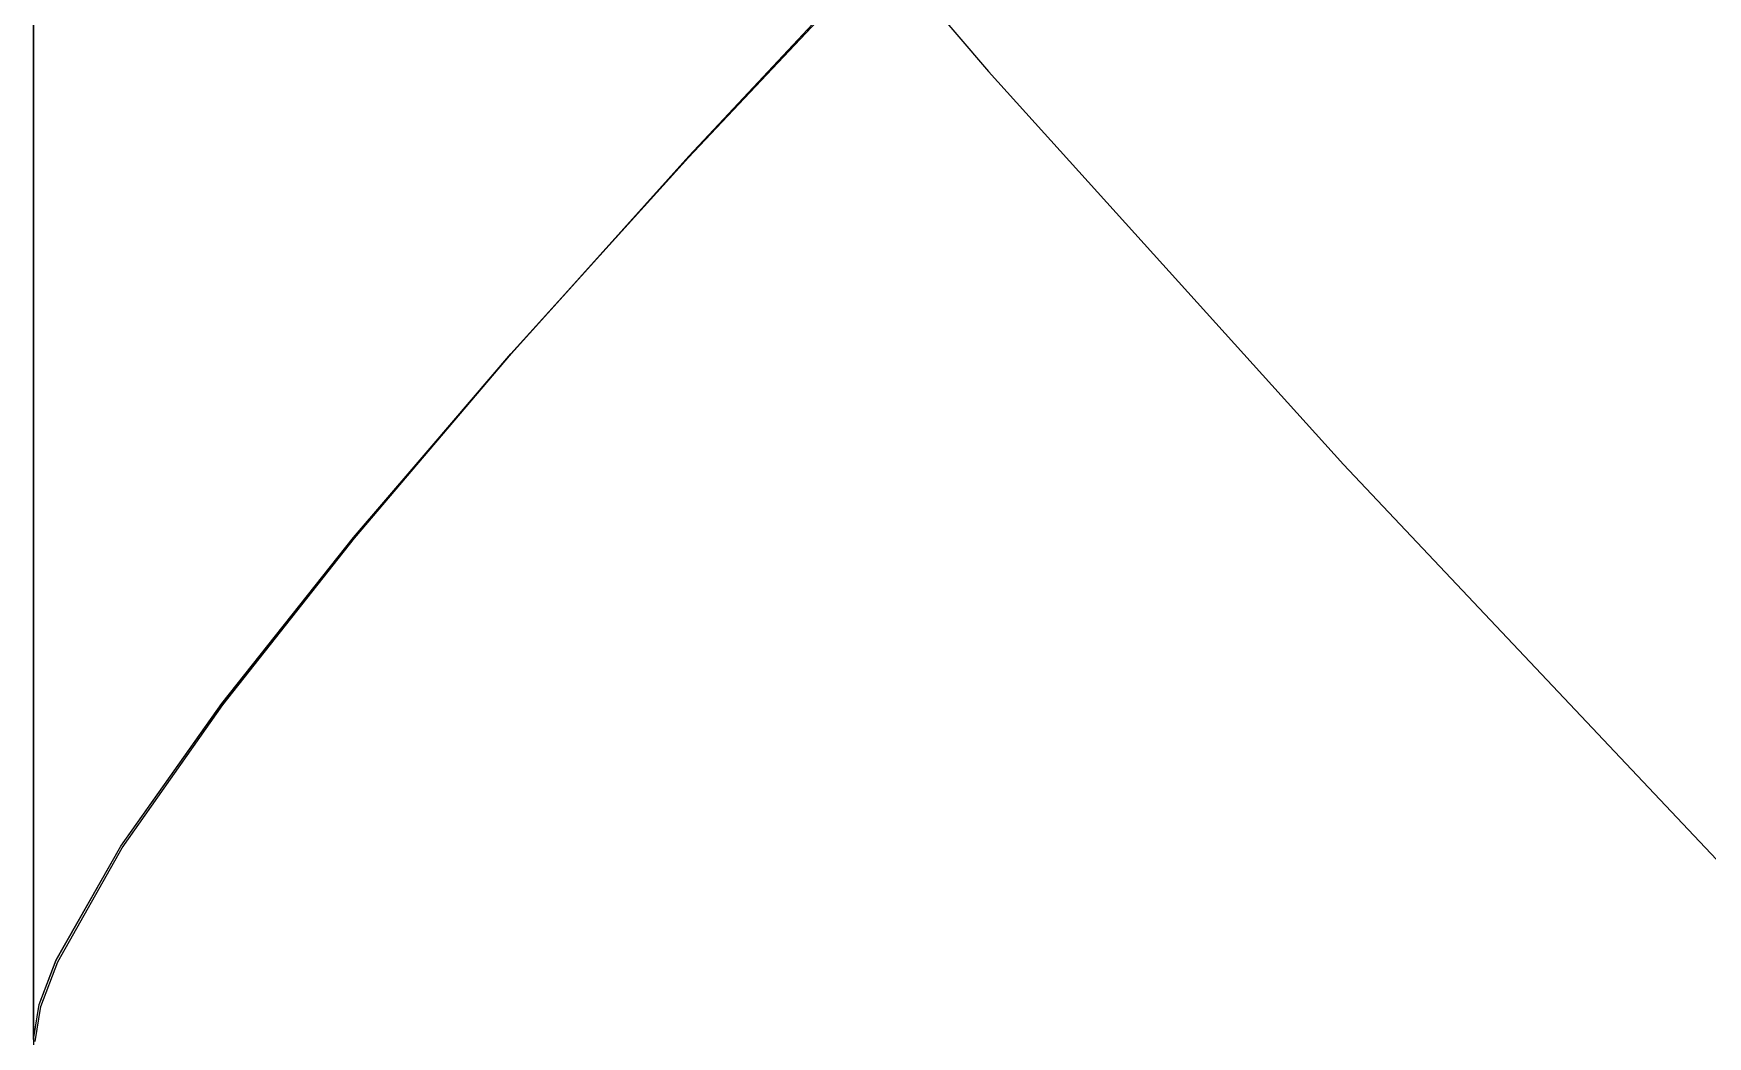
# Model space of a CAD drawing. Extents: x 0 to 141, y -114 to 28.
# Drawn here: x 0 to 50.5, y -43.2 to -12.9 of the extents above; entities that cross this region are included whole.
import ezdxf

# ---------------------------------------------------------------- set-up
doc = ezdxf.new("R2010")
doc.units = 0

msp = doc.modelspace()

# ---------------------------------------------------------------- linework, layer by layer
at = {"layer": 'Layer 1'}
for p, q in [((0, 27.2993), (0, -113.812)), ((0, 27.2993), (0, -113.812)), ((0, 27.2993), (0, -113.812)), ((0, 27.2993), (0, -113.812)), ((0, -43.2562), (0, 27.2993)), ((0, 27.2993), (0, -113.812)), ((0, 27.2993), (0, -113.812)), ((0, 27.2993), (0, -113.812)), ((0, -43.2562), (0, 27.2993)), ((0, 27.2993), (0, -113.812)), ((0, -43.2562), (0, 27.2993)), ((0, 27.2993), (0, -113.812)), ((0, -43.2562), (0, 27.2993)), ((0, -43.2562), (0, 27.2993)), ((0, -43.2562), (0, 27.2993)), ((0, -43.2562), (0, 27.2993)), ((0, -43.2562), (0, 27.2993)), ((0, -43.2562), (0, 27.2993)), ((0, -43.2562), (0, 27.2993)), ((0, -43.2562), (0, 27.2993)), ((0, -43.2562), (0, 27.2993)), ((0, -43.2562), (0, 27.2993)), ((0, 27.2993), (0, -113.812)), ((0, 27.2993), (0, -113.812)), ((0, -43.2562), (0, 27.2993)), ((0, -43.2562), (0, 27.2993)), ((0, -43.2562), (0, 27.2993)), ((0, 27.2993), (0, -113.812)), ((0, 27.2993), (0, -113.812)), ((0, 27.2993), (0, -113.812)), ((0, -43.2562), (0, 27.2993)), ((0, -43.2562), (0, 27.2993)), ((0, -43.2562), (0, 27.2993)), ((0, 27.2993), (0, -113.812)), ((0, -43.2562), (0, 27.2993)), ((0, -43.2562), (0, 27.2993)), ((0, 27.2993), (0, -113.812)), ((0, -43.2562), (0, 27.2993)), ((0, 27.2993), (0, -113.812)), ((0, -43.2562), (0, 27.2993)), ((0, -43.2562), (0, 27.2993)), ((0, 27.2993), (0, -113.812)), ((0, -43.2562), (0, 27.2993)), ((0, 27.2993), (0, -113.812)), ((0, -43.2562), (0, 27.2993)), ((0, 27.2993), (0, -113.812)), ((0, -43.2562), (0, 27.2993)), ((0, -43.2562), (0, 27.2993)), ((0, 27.2993), (0, -113.812)), ((0, 27.2993), (0, -113.812)), ((0, 27.2993), (0, -113.812)), ((0, 27.2993), (0, -113.812)), ((0, -43.2562), (0, 27.2993)), ((0, -43.2562), (0, 27.2993)), ((0, 27.2993), (0, -113.812)), ((0, -43.2562), (0, 27.2993)), ((0, -43.2562), (0, 27.2993)), ((0, -43.2562), (0, 27.2993)), ((0, 27.2993), (0, -113.812)), ((0, 27.2993), (0, -113.812)), ((0, 27.2993), (0, -113.812)), ((0, -43.2562), (0, 27.2993)), ((0, -43.2562), (0, 27.2993)), ((0, -43.2562), (0, 27.2993)), ((0, -43.2562), (0, 27.2993)), ((0, 27.2993), (0, -113.812)), ((0, -43.2562), (0, 27.2993)), ((0, 27.2993), (0, -113.812)), ((0, -43.2562), (0, 27.2993)), ((0, -43.2562), (0, 27.2993)), ((0, -43.2562), (0, 27.2993)), ((0, -43.2562), (0, 27.2993)), ((0, -43.2562), (0, 27.2993)), ((0, -43.2562), (0, 27.2993)), ((0, 27.2993), (0, -113.812)), ((0, 27.2993), (0, -113.812)), ((0, -43.2562), (0, 27.2993)), ((0, 27.2993), (0, -113.812)), ((0, -43.2562), (0, 27.2993)), ((0, -43.2562), (0, 27.2993)), ((0, -43.2562), (0, 27.2993)), ((0, -43.2562), (0, 27.2993)), ((0, 27.2993), (0, -113.812)), ((0, -43.2562), (0, 27.2993)), ((0, 27.2993), (0, -113.812)), ((0, -43.2562), (0, 27.2993)), ((0, -43.2562), (0, 27.2993)), ((0, 27.2993), (0, -113.812)), ((0, 27.2993), (0, -113.812)), ((0, 27.2993), (0, -113.812)), ((0, -43.2562), (0, 27.2993)), ((0, 27.2993), (0, -113.812)), ((0, -43.2562), (0, 27.2993)), ((0, -43.2562), (0, 27.2993)), ((0, 27.2993), (0, -113.812)), ((0, 27.2993), (0, -113.812)), ((0, 27.2993), (0, -113.812)), ((0, 27.2993), (0, -113.812)), ((0, -43.2562), (0, 27.2993)), ((0, -43.2562), (0, 27.2993)), ((0, 27.2993), (0, -113.812)), ((0, -43.2562), (0, 27.2993)), ((0, -43.2562), (0, 27.2993)), ((0, -43.2562), (0, 27.2993)), ((0, -43.2562), (0, 27.2993)), ((0, 27.2993), (0, -113.812)), ((0, -43.2562), (0, 27.2993)), ((0, 27.2993), (0, -113.812)), ((0, 27.2993), (0, -113.812)), ((0, 27.2993), (0, -113.812)), ((0, -43.2562), (0, 27.2993)), ((0, -43.2562), (0, 27.2993)), ((0, -43.2562), (0, 27.2993)), ((0, 27.2993), (0, -113.812)), ((0, -43.2562), (0, 27.2993)), ((0, -43.2562), (0, 27.2993)), ((0, -43.2562), (0, 27.2993)), ((0, -43.2562), (0, 27.2993)), ((0, -43.2562), (0, 27.2993)), ((19.308827, -2.968875), (28.804224, -14.062516)), ((19.308827, -2.968875), (28.804224, -14.062516)), ((19.308827, -2.968875), (28.804224, -14.062516)), ((19.308827, -2.968875), (28.804224, -14.062516)), ((19.308827, -2.968875), (28.804224, -14.062516)), ((19.308827, -2.968875), (28.804224, -14.062516)), ((19.308827, -2.968875), (28.804224, -14.062516)), ((19.308827, -2.968875), (28.804224, -14.062516)), ((19.308827, -2.968875), (28.804224, -14.062516)), ((19.308827, -2.968875), (28.804224, -14.062516)), ((19.308827, -2.968875), (28.804224, -14.062516)), ((19.308827, -2.968875), (28.804224, -14.062516)), ((19.308827, -2.968875), (28.804224, -14.062516)), ((19.308827, -2.968875), (28.804224, -14.062516)), ((19.308827, -2.968875), (28.804224, -14.062516)), ((19.308827, -2.968875), (28.804224, -14.062516)), ((19.308827, -2.968875), (28.804224, -14.062516)), ((19.308827, -2.968875), (28.804224, -14.062516)), ((19.754692, -16.651945), (25.549975, -10.513926)), ((19.754692, -16.651945), (25.549975, -10.513926)), ((19.754692, -16.651945), (25.549975, -10.513926)), ((19.754692, -16.651945), (25.549975, -10.513926)), ((19.754692, -16.651945), (25.549975, -10.513926)), ((19.754692, -16.651945), (25.549975, -10.513926)), ((19.754692, -16.651945), (25.549975, -10.513926)), ((19.754692, -16.651945), (25.549975, -10.513926)), ((19.754692, -16.651945), (25.549975, -10.513926)), ((19.754692, -16.651945), (25.549975, -10.513926)), ((19.754692, -16.651945), (25.549975, -10.513926)), ((19.754692, -16.651945), (25.549975, -10.513926)), ((19.754692, -16.651945), (25.549975, -10.513926)), ((19.754692, -16.651945), (25.549975, -10.513926)), ((19.754692, -16.651945), (25.549975, -10.513926)), ((19.754692, -16.651945), (25.549975, -10.513926)), ((19.754692, -16.651945), (25.549975, -10.513926)), ((19.754692, -16.651945), (25.549975, -10.513926)), ((19.754692, -16.651945), (25.549975, -10.513926)), ((19.754692, -16.651945), (25.549975, -10.513926)), ((19.754692, -16.651945), (25.549975, -10.513926)), ((19.754692, -16.651945), (25.549975, -10.513926)), ((19.754692, -16.651945), (25.549975, -10.513926)), ((19.754692, -16.651945), (25.549975, -10.513926)), ((19.754692, -16.651945), (25.549975, -10.513926)), ((19.754692, -16.651945), (25.549975, -10.513926)), ((19.754692, -16.651945), (25.549975, -10.513926)), ((19.754692, -16.651945), (25.549975, -10.513926)), ((19.754692, -16.651945), (25.549975, -10.513926)), ((19.754692, -16.651945), (25.549975, -10.513926)), ((19.754692, -16.651945), (25.549975, -10.513926)), ((19.754692, -16.651945), (25.549975, -10.513926)), ((19.754692, -16.651945), (25.549975, -10.513926)), ((19.754692, -16.651945), (25.549975, -10.513926)), ((19.755369, -16.650036), (25.550719, -10.512212)), ((19.755369, -16.650036), (25.550719, -10.512212)), ((19.755369, -16.650036), (25.550719, -10.512212)), ((19.755369, -16.650036), (25.550719, -10.512212)), ((19.755369, -16.650036), (25.550719, -10.512212)), ((19.755369, -16.650036), (25.550719, -10.512212)), ((19.755369, -16.650036), (25.550719, -10.512212)), ((19.755369, -16.650036), (25.550719, -10.512212)), ((19.755369, -16.650036), (25.550719, -10.512212)), ((19.755369, -16.650036), (25.550719, -10.512212)), ((19.755369, -16.650036), (25.550719, -10.512212)), ((19.755369, -16.650036), (25.550719, -10.512212)), ((19.755369, -16.650036), (25.550719, -10.512212)), ((19.755369, -16.650036), (25.550719, -10.512212)), ((19.755369, -16.650036), (25.550719, -10.512212)), ((19.755369, -16.650036), (25.550719, -10.512212)), ((19.755369, -16.650036), (25.550719, -10.512212)), ((19.755369, -16.650036), (25.550719, -10.512212)), ((19.755369, -16.650036), (25.550719, -10.512212)), ((19.755369, -16.650036), (25.550719, -10.512212)), ((19.755369, -16.650036), (25.550719, -10.512212)), ((19.755369, -16.650036), (25.550719, -10.512212)), ((19.755369, -16.650036), (25.550719, -10.512212)), ((19.755369, -16.650036), (25.550719, -10.512212)), ((19.755369, -16.650036), (25.550719, -10.512212)), ((19.755369, -16.650036), (25.550719, -10.512212)), ((19.755642, -16.651066), (25.551137, -10.513096)), ((19.755642, -16.651066), (25.551137, -10.513096)), ((19.755642, -16.651066), (25.551137, -10.513096)), ((19.755642, -16.651066), (25.551137, -10.513096)), ((19.755642, -16.651066), (25.551137, -10.513096)), ((19.755642, -16.651066), (25.551137, -10.513096)), ((19.755642, -16.651066), (25.551137, -10.513096)), ((19.755642, -16.651066), (25.551137, -10.513096)), ((19.755642, -16.651066), (25.551137, -10.513096)), ((19.755642, -16.651066), (25.551137, -10.513096)), ((19.755642, -16.651066), (25.551137, -10.513096)), ((19.755642, -16.651066), (25.551137, -10.513096)), ((19.755642, -16.651066), (25.551137, -10.513096)), ((19.755642, -16.651066), (25.551137, -10.513096)), ((19.755642, -16.651066), (25.551137, -10.513096)), ((19.755642, -16.651066), (25.551137, -10.513096)), ((19.755642, -16.651066), (25.551137, -10.513096)), ((19.755642, -16.651066), (25.551137, -10.513096)), ((19.755642, -16.651066), (25.551137, -10.513096)), ((19.755642, -16.651066), (25.551137, -10.513096)), ((19.755642, -16.651066), (25.551137, -10.513096)), ((19.755642, -16.651066), (25.551137, -10.513096)), ((19.755642, -16.651066), (25.551137, -10.513096)), ((19.755642, -16.651066), (25.551137, -10.513096)), ((19.755642, -16.651066), (25.551137, -10.513096)), ((19.755642, -16.651066), (25.551137, -10.513096)), ((19.755642, -16.651066), (25.551137, -10.513096)), ((19.755642, -16.651066), (25.551137, -10.513096)), ((19.755642, -16.651066), (25.551137, -10.513096)), ((19.755642, -16.651066), (25.551137, -10.513096)), ((19.755642, -16.651066), (25.551137, -10.513096)), ((19.755642, -16.651066), (25.551137, -10.513096)), ((19.755642, -16.651066), (25.551137, -10.513096)), ((19.755642, -16.651066), (25.551137, -10.513096)), ((19.755642, -16.651066), (25.551137, -10.513096)), ((19.755642, -16.651066), (25.551137, -10.513096)), ((19.755642, -16.651066), (25.551137, -10.513096)), ((19.755642, -16.651066), (25.551137, -10.513096)), ((19.755642, -16.651066), (25.551137, -10.513096)), ((19.755642, -16.651066), (25.551137, -10.513096)), ((19.761275, -16.612589), (25.544279, -10.446106)), ((28.804224, -14.062516), (39.511314, -25.911212)), ((28.804224, -14.062516), (39.511314, -25.911212)), ((28.804224, -14.062516), (39.511314, -25.911212)), ((28.804224, -14.062516), (39.511314, -25.911212)), ((28.804224, -14.062516), (39.511314, -25.911212)), ((28.804224, -14.062516), (39.511314, -25.911212)), ((28.804224, -14.062516), (39.511314, -25.911212)), ((28.804224, -14.062516), (39.511314, -25.911212)), ((28.804224, -14.062516), (39.511314, -25.911212)), ((28.804224, -14.062516), (39.511314, -25.911212)), ((28.804224, -14.062516), (39.511314, -25.911212)), ((28.804224, -14.062516), (39.511314, -25.911212)), ((28.804224, -14.062516), (39.511314, -25.911212)), ((28.804224, -14.062516), (39.511314, -25.911212)), ((28.804224, -14.062516), (39.511314, -25.911212)), ((28.804224, -14.062516), (39.511314, -25.911212)), ((28.804224, -14.062516), (39.511314, -25.911212)), ((28.804224, -14.062516), (39.511314, -25.911212)), ((14.401371, -22.576289), (19.754692, -16.651945)), ((14.401371, -22.576289), (19.754692, -16.651945)), ((14.401371, -22.576289), (19.754692, -16.651945)), ((14.401371, -22.576289), (19.754692, -16.651945)), ((14.401371, -22.576289), (19.754692, -16.651945)), ((14.401371, -22.576289), (19.754692, -16.651945)), ((14.401371, -22.576289), (19.754692, -16.651945)), ((14.401371, -22.576289), (19.754692, -16.651945)), ((14.401371, -22.576289), (19.754692, -16.651945)), ((14.401371, -22.576289), (19.754692, -16.651945)), ((14.401371, -22.576289), (19.754692, -16.651945)), ((14.401371, -22.576289), (19.754692, -16.651945)), ((14.401371, -22.576289), (19.754692, -16.651945)), ((14.401371, -22.576289), (19.754692, -16.651945)), ((14.401371, -22.576289), (19.754692, -16.651945)), ((14.401371, -22.576289), (19.754692, -16.651945)), ((14.401371, -22.576289), (19.754692, -16.651945)), ((14.401371, -22.576289), (19.754692, -16.651945)), ((14.401371, -22.576289), (19.754692, -16.651945)), ((14.401371, -22.576289), (19.754692, -16.651945)), ((14.401371, -22.576289), (19.754692, -16.651945)), ((14.401371, -22.576289), (19.754692, -16.651945)), ((14.401371, -22.576289), (19.754692, -16.651945)), ((14.401371, -22.576289), (19.754692, -16.651945)), ((14.401371, -22.576289), (19.754692, -16.651945)), ((14.401371, -22.576289), (19.754692, -16.651945)), ((14.401371, -22.576289), (19.754692, -16.651945)), ((14.401371, -22.576289), (19.754692, -16.651945)), ((14.401371, -22.576289), (19.754692, -16.651945)), ((14.401371, -22.576289), (19.754692, -16.651945)), ((14.401371, -22.576289), (19.754692, -16.651945)), ((14.401371, -22.576289), (19.754692, -16.651945)), ((14.401371, -22.576289), (19.754692, -16.651945)), ((14.401371, -22.576289), (19.754692, -16.651945)), ((14.40195, -22.574229), (19.755369, -16.650036)), ((14.40195, -22.574229), (19.755369, -16.650036)), ((14.40195, -22.574229), (19.755369, -16.650036)), ((14.40195, -22.574229), (19.755369, -16.650036)), ((14.40195, -22.574229), (19.755369, -16.650036)), ((14.40195, -22.574229), (19.755369, -16.650036)), ((14.40195, -22.574229), (19.755369, -16.650036)), ((14.40195, -22.574229), (19.755369, -16.650036)), ((14.40195, -22.574229), (19.755369, -16.650036)), ((14.40195, -22.574229), (19.755369, -16.650036)), ((14.40195, -22.574229), (19.755369, -16.650036)), ((14.40195, -22.574229), (19.755369, -16.650036)), ((14.40195, -22.574229), (19.755369, -16.650036)), ((14.40195, -22.574229), (19.755369, -16.650036)), ((14.40195, -22.574229), (19.755369, -16.650036)), ((14.40195, -22.574229), (19.755369, -16.650036)), ((14.40195, -22.574229), (19.755369, -16.650036)), ((14.40195, -22.574229), (19.755369, -16.650036)), ((14.40195, -22.574229), (19.755369, -16.650036)), ((14.40195, -22.574229), (19.755369, -16.650036)), ((14.40195, -22.574229), (19.755369, -16.650036)), ((14.40195, -22.574229), (19.755369, -16.650036)), ((14.40195, -22.574229), (19.755369, -16.650036)), ((14.40195, -22.574229), (19.755369, -16.650036)), ((14.40195, -22.574229), (19.755369, -16.650036)), ((14.40195, -22.574229), (19.755369, -16.650036)), ((14.402097, -22.575402), (19.755642, -16.651066)), ((14.402097, -22.575402), (19.755642, -16.651066)), ((14.402097, -22.575402), (19.755642, -16.651066)), ((14.402097, -22.575402), (19.755642, -16.651066)), ((14.402097, -22.575402), (19.755642, -16.651066)), ((14.402097, -22.575402), (19.755642, -16.651066)), ((14.402097, -22.575402), (19.755642, -16.651066)), ((14.402097, -22.575402), (19.755642, -16.651066)), ((14.402097, -22.575402), (19.755642, -16.651066)), ((14.402097, -22.575402), (19.755642, -16.651066)), ((14.402097, -22.575402), (19.755642, -16.651066)), ((14.402097, -22.575402), (19.755642, -16.651066)), ((14.402097, -22.575402), (19.755642, -16.651066)), ((14.402097, -22.575402), (19.755642, -16.651066)), ((14.402097, -22.575402), (19.755642, -16.651066)), ((14.402097, -22.575402), (19.755642, -16.651066)), ((14.402097, -22.575402), (19.755642, -16.651066)), ((14.402097, -22.575402), (19.755642, -16.651066)), ((14.402097, -22.575402), (19.755642, -16.651066)), ((14.402097, -22.575402), (19.755642, -16.651066)), ((14.402097, -22.575402), (19.755642, -16.651066)), ((14.402097, -22.575402), (19.755642, -16.651066)), ((14.402097, -22.575402), (19.755642, -16.651066)), ((14.402097, -22.575402), (19.755642, -16.651066)), ((14.402097, -22.575402), (19.755642, -16.651066)), ((14.402097, -22.575402), (19.755642, -16.651066)), ((14.402097, -22.575402), (19.755642, -16.651066)), ((14.402097, -22.575402), (19.755642, -16.651066)), ((14.402097, -22.575402), (19.755642, -16.651066)), ((14.402097, -22.575402), (19.755642, -16.651066)), ((14.402097, -22.575402), (19.755642, -16.651066)), ((14.402097, -22.575402), (19.755642, -16.651066)), ((14.402097, -22.575402), (19.755642, -16.651066)), ((14.402097, -22.575402), (19.755642, -16.651066)), ((14.402097, -22.575402), (19.755642, -16.651066)), ((14.402097, -22.575402), (19.755642, -16.651066)), ((14.402097, -22.575402), (19.755642, -16.651066)), ((14.402097, -22.575402), (19.755642, -16.651066)), ((14.402097, -22.575402), (19.755642, -16.651066)), ((14.402097, -22.575402), (19.755642, -16.651066)), ((14.419412, -22.563592), (19.761275, -16.612589)), ((9.653892, -28.123052), (14.401371, -22.576289)), ((9.653892, -28.123052), (14.401371, -22.576289)), ((9.653892, -28.123052), (14.401371, -22.576289)), ((9.653892, -28.123052), (14.401371, -22.576289)), ((9.653892, -28.123052), (14.401371, -22.576289)), ((9.653892, -28.123052), (14.401371, -22.576289)), ((9.653892, -28.123052), (14.401371, -22.576289)), ((9.653892, -28.123052), (14.401371, -22.576289)), ((9.653892, -28.123052), (14.401371, -22.576289)), ((9.653892, -28.123052), (14.401371, -22.576289)), ((9.653892, -28.123052), (14.401371, -22.576289)), ((9.653892, -28.123052), (14.401371, -22.576289)), ((9.653892, -28.123052), (14.401371, -22.576289)), ((9.653892, -28.123052), (14.401371, -22.576289)), ((9.653892, -28.123052), (14.401371, -22.576289)), ((9.653892, -28.123052), (14.401371, -22.576289)), ((9.653892, -28.123052), (14.401371, -22.576289)), ((9.653892, -28.123052), (14.401371, -22.576289)), ((9.653892, -28.123052), (14.401371, -22.576289)), ((9.653892, -28.123052), (14.401371, -22.576289)), ((9.653892, -28.123052), (14.401371, -22.576289)), ((9.653892, -28.123052), (14.401371, -22.576289)), ((9.653892, -28.123052), (14.401371, -22.576289)), ((9.653892, -28.123052), (14.401371, -22.576289)), ((9.653892, -28.123052), (14.401371, -22.576289)), ((9.653892, -28.123052), (14.401371, -22.576289)), ((9.653892, -28.123052), (14.401371, -22.576289)), ((9.653892, -28.123052), (14.401371, -22.576289)), ((9.653892, -28.123052), (14.401371, -22.576289)), ((9.653892, -28.123052), (14.401371, -22.576289)), ((9.653892, -28.123052), (14.401371, -22.576289)), ((9.653892, -28.123052), (14.401371, -22.576289)), ((9.653892, -28.123052), (14.401371, -22.576289)), ((9.653892, -28.123052), (14.401371, -22.576289)), ((9.654354, -28.1209), (14.40195, -22.574229)), ((9.654354, -28.1209), (14.40195, -22.574229)), ((9.654354, -28.1209), (14.40195, -22.574229)), ((9.654354, -28.1209), (14.40195, -22.574229)), ((9.654354, -28.1209), (14.40195, -22.574229)), ((9.654354, -28.1209), (14.40195, -22.574229)), ((9.654354, -28.1209), (14.40195, -22.574229)), ((9.654354, -28.1209), (14.40195, -22.574229)), ((9.654354, -28.1209), (14.40195, -22.574229)), ((9.654354, -28.1209), (14.40195, -22.574229)), ((9.654354, -28.1209), (14.40195, -22.574229)), ((9.654354, -28.1209), (14.40195, -22.574229)), ((9.654354, -28.1209), (14.40195, -22.574229)), ((9.654354, -28.1209), (14.40195, -22.574229)), ((9.654354, -28.1209), (14.40195, -22.574229)), ((9.654354, -28.1209), (14.40195, -22.574229)), ((9.654354, -28.1209), (14.40195, -22.574229)), ((9.654354, -28.1209), (14.40195, -22.574229)), ((9.654354, -28.1209), (14.40195, -22.574229)), ((9.654354, -28.1209), (14.40195, -22.574229)), ((9.654354, -28.1209), (14.40195, -22.574229)), ((9.654354, -28.1209), (14.40195, -22.574229)), ((9.654354, -28.1209), (14.40195, -22.574229)), ((9.654354, -28.1209), (14.40195, -22.574229)), ((9.654354, -28.1209), (14.40195, -22.574229)), ((9.654354, -28.1209), (14.40195, -22.574229)), ((9.654398, -28.122208), (14.402097, -22.575402)), ((9.654398, -28.122208), (14.402097, -22.575402)), ((9.654398, -28.122208), (14.402097, -22.575402)), ((9.654398, -28.122208), (14.402097, -22.575402)), ((9.654398, -28.122208), (14.402097, -22.575402)), ((9.654398, -28.122208), (14.402097, -22.575402)), ((9.654398, -28.122208), (14.402097, -22.575402)), ((9.654398, -28.122208), (14.402097, -22.575402)), ((9.654398, -28.122208), (14.402097, -22.575402)), ((9.654398, -28.122208), (14.402097, -22.575402)), ((9.654398, -28.122208), (14.402097, -22.575402)), ((9.654398, -28.122208), (14.402097, -22.575402)), ((9.654398, -28.122208), (14.402097, -22.575402)), ((9.654398, -28.122208), (14.402097, -22.575402)), ((9.654398, -28.122208), (14.402097, -22.575402)), ((9.654398, -28.122208), (14.402097, -22.575402)), ((9.654398, -28.122208), (14.402097, -22.575402)), ((9.654398, -28.122208), (14.402097, -22.575402)), ((9.654398, -28.122208), (14.402097, -22.575402)), ((9.654398, -28.122208), (14.402097, -22.575402)), ((9.654398, -28.122208), (14.402097, -22.575402)), ((9.654398, -28.122208), (14.402097, -22.575402)), ((9.654398, -28.122208), (14.402097, -22.575402)), ((9.654398, -28.122208), (14.402097, -22.575402)), ((9.654398, -28.122208), (14.402097, -22.575402)), ((9.654398, -28.122208), (14.402097, -22.575402)), ((9.654398, -28.122208), (14.402097, -22.575402)), ((9.654398, -28.122208), (14.402097, -22.575402)), ((9.654398, -28.122208), (14.402097, -22.575402)), ((9.654398, -28.122208), (14.402097, -22.575402)), ((9.654398, -28.122208), (14.402097, -22.575402)), ((9.654398, -28.122208), (14.402097, -22.575402)), ((9.654398, -28.122208), (14.402097, -22.575402)), ((9.654398, -28.122208), (14.402097, -22.575402)), ((9.654398, -28.122208), (14.402097, -22.575402)), ((9.654398, -28.122208), (14.402097, -22.575402)), ((9.654398, -28.122208), (14.402097, -22.575402)), ((9.654398, -28.122208), (14.402097, -22.575402)), ((9.654398, -28.122208), (14.402097, -22.575402)), ((9.654398, -28.122208), (14.402097, -22.575402)), ((9.68218, -28.134295), (14.419412, -22.563592)), ((39.511314, -25.911212), (51.102304, -38.187171)), ((39.511314, -25.911212), (51.102304, -38.187171)), ((39.511314, -25.911212), (51.102304, -38.187171)), ((39.511314, -25.911212), (51.102304, -38.187171)), ((39.511314, -25.911212), (51.102304, -38.187171)), ((39.511314, -25.911212), (51.102304, -38.187171)), ((39.511314, -25.911212), (51.102304, -38.187171)), ((39.511314, -25.911212), (51.102304, -38.187171)), ((39.511314, -25.911212), (51.102304, -38.187171)), ((39.511314, -25.911212), (51.102304, -38.187171)), ((39.511314, -25.911212), (51.102304, -38.187171)), ((39.511314, -25.911212), (51.102304, -38.187171)), ((39.511314, -25.911212), (51.102304, -38.187171)), ((39.511314, -25.911212), (51.102304, -38.187171)), ((39.511314, -25.911212), (51.102304, -38.187171)), ((39.511314, -25.911212), (51.102304, -38.187171)), ((39.511314, -25.911212), (51.102304, -38.187171)), ((39.511314, -25.911212), (51.102304, -38.187171)), ((5.676135, -33.128329), (9.653892, -28.123052)), ((5.676135, -33.128329), (9.653892, -28.123052)), ((5.676135, -33.128329), (9.653892, -28.123052)), ((5.676135, -33.128329), (9.653892, -28.123052)), ((5.676135, -33.128329), (9.653892, -28.123052)), ((5.676135, -33.128329), (9.653892, -28.123052)), ((5.676135, -33.128329), (9.653892, -28.123052)), ((5.676135, -33.128329), (9.653892, -28.123052)), ((5.676135, -33.128329), (9.653892, -28.123052)), ((5.676135, -33.128329), (9.653892, -28.123052)), ((5.676135, -33.128329), (9.653892, -28.123052)), ((5.676135, -33.128329), (9.653892, -28.123052)), ((5.676135, -33.128329), (9.653892, -28.123052)), ((5.676135, -33.128329), (9.653892, -28.123052)), ((5.676135, -33.128329), (9.653892, -28.123052)), ((5.676135, -33.128329), (9.653892, -28.123052)), ((5.676135, -33.128329), (9.653892, -28.123052)), ((5.676135, -33.128329), (9.653892, -28.123052)), ((5.676135, -33.128329), (9.653892, -28.123052)), ((5.676135, -33.128329), (9.653892, -28.123052)), ((5.676135, -33.128329), (9.653892, -28.123052)), ((5.676135, -33.128329), (9.653892, -28.123052)), ((5.676135, -33.128329), (9.653892, -28.123052)), ((5.676135, -33.128329), (9.653892, -28.123052)), ((5.676135, -33.128329), (9.653892, -28.123052)), ((5.676135, -33.128329), (9.653892, -28.123052)), ((5.676135, -33.128329), (9.653892, -28.123052)), ((5.676135, -33.128329), (9.653892, -28.123052)), ((5.676135, -33.128329), (9.653892, -28.123052)), ((5.676135, -33.128329), (9.653892, -28.123052)), ((5.676135, -33.128329), (9.653892, -28.123052)), ((5.676135, -33.128329), (9.653892, -28.123052)), ((5.676135, -33.128329), (9.653892, -28.123052)), ((5.676135, -33.128329), (9.653892, -28.123052)), ((5.676443, -33.127587), (9.654398, -28.122208)), ((5.676443, -33.127587), (9.654398, -28.122208)), ((5.676443, -33.127587), (9.654398, -28.122208)), ((5.676443, -33.127587), (9.654398, -28.122208)), ((5.676443, -33.127587), (9.654398, -28.122208)), ((5.676443, -33.127587), (9.654398, -28.122208)), ((5.676443, -33.127587), (9.654398, -28.122208)), ((5.676443, -33.127587), (9.654398, -28.122208)), ((5.676443, -33.127587), (9.654398, -28.122208)), ((5.676443, -33.127587), (9.654398, -28.122208)), ((5.676443, -33.127587), (9.654398, -28.122208)), ((5.676443, -33.127587), (9.654398, -28.122208)), ((5.676443, -33.127587), (9.654398, -28.122208)), ((5.676443, -33.127587), (9.654398, -28.122208)), ((5.676443, -33.127587), (9.654398, -28.122208)), ((5.676443, -33.127587), (9.654398, -28.122208)), ((5.676443, -33.127587), (9.654398, -28.122208)), ((5.676443, -33.127587), (9.654398, -28.122208)), ((5.676443, -33.127587), (9.654398, -28.122208)), ((5.676443, -33.127587), (9.654398, -28.122208)), ((5.676443, -33.127587), (9.654398, -28.122208)), ((5.676443, -33.127587), (9.654398, -28.122208)), ((5.676443, -33.127587), (9.654398, -28.122208)), ((5.676443, -33.127587), (9.654398, -28.122208)), ((5.676443, -33.127587), (9.654398, -28.122208)), ((5.676443, -33.127587), (9.654398, -28.122208)), ((5.676443, -33.127587), (9.654398, -28.122208)), ((5.676443, -33.127587), (9.654398, -28.122208)), ((5.676443, -33.127587), (9.654398, -28.122208)), ((5.676443, -33.127587), (9.654398, -28.122208)), ((5.676443, -33.127587), (9.654398, -28.122208)), ((5.676443, -33.127587), (9.654398, -28.122208)), ((5.676443, -33.127587), (9.654398, -28.122208)), ((5.676443, -33.127587), (9.654398, -28.122208)), ((5.676443, -33.127587), (9.654398, -28.122208)), ((5.676443, -33.127587), (9.654398, -28.122208)), ((5.676443, -33.127587), (9.654398, -28.122208)), ((5.676443, -33.127587), (9.654398, -28.122208)), ((5.676443, -33.127587), (9.654398, -28.122208)), ((5.676443, -33.127587), (9.654398, -28.122208)), ((5.67647, -33.126155), (9.654354, -28.1209)), ((5.67647, -33.126155), (9.654354, -28.1209)), ((5.67647, -33.126155), (9.654354, -28.1209)), ((5.67647, -33.126155), (9.654354, -28.1209)), ((5.67647, -33.126155), (9.654354, -28.1209)), ((5.67647, -33.126155), (9.654354, -28.1209)), ((5.67647, -33.126155), (9.654354, -28.1209)), ((5.67647, -33.126155), (9.654354, -28.1209)), ((5.67647, -33.126155), (9.654354, -28.1209)), ((5.67647, -33.126155), (9.654354, -28.1209)), ((5.67647, -33.126155), (9.654354, -28.1209)), ((5.67647, -33.126155), (9.654354, -28.1209)), ((5.67647, -33.126155), (9.654354, -28.1209)), ((5.67647, -33.126155), (9.654354, -28.1209)), ((5.67647, -33.126155), (9.654354, -28.1209)), ((5.67647, -33.126155), (9.654354, -28.1209)), ((5.67647, -33.126155), (9.654354, -28.1209)), ((5.67647, -33.126155), (9.654354, -28.1209)), ((5.67647, -33.126155), (9.654354, -28.1209)), ((5.67647, -33.126155), (9.654354, -28.1209)), ((5.67647, -33.126155), (9.654354, -28.1209)), ((5.67647, -33.126155), (9.654354, -28.1209)), ((5.67647, -33.126155), (9.654354, -28.1209)), ((5.67647, -33.126155), (9.654354, -28.1209)), ((5.67647, -33.126155), (9.654354, -28.1209)), ((5.67647, -33.126155), (9.654354, -28.1209)), ((5.713071, -33.159878), (9.68218, -28.134295)), ((2.63198, -37.428217), (5.676135, -33.128329)), ((2.63198, -37.428217), (5.676135, -33.128329)), ((2.63198, -37.428217), (5.676135, -33.128329)), ((2.63198, -37.428217), (5.676135, -33.128329)), ((2.63198, -37.428217), (5.676135, -33.128329)), ((2.63198, -37.428217), (5.676135, -33.128329)), ((2.63198, -37.428217), (5.676135, -33.128329)), ((2.63198, -37.428217), (5.676135, -33.128329)), ((2.63198, -37.428217), (5.676135, -33.128329)), ((2.63198, -37.428217), (5.676135, -33.128329)), ((2.63198, -37.428217), (5.676135, -33.128329)), ((2.63198, -37.428217), (5.676135, -33.128329)), ((2.63198, -37.428217), (5.676135, -33.128329)), ((2.63198, -37.428217), (5.676135, -33.128329)), ((2.63198, -37.428217), (5.676135, -33.128329)), ((2.63198, -37.428217), (5.676135, -33.128329)), ((2.63198, -37.428217), (5.676135, -33.128329)), ((2.63198, -37.428217), (5.676135, -33.128329)), ((2.63198, -37.428217), (5.676135, -33.128329)), ((2.63198, -37.428217), (5.676135, -33.128329)), ((2.63198, -37.428217), (5.676135, -33.128329)), ((2.63198, -37.428217), (5.676135, -33.128329)), ((2.63198, -37.428217), (5.676135, -33.128329)), ((2.63198, -37.428217), (5.676135, -33.128329)), ((2.63198, -37.428217), (5.676135, -33.128329)), ((2.63198, -37.428217), (5.676135, -33.128329)), ((2.63198, -37.428217), (5.676135, -33.128329)), ((2.63198, -37.428217), (5.676135, -33.128329)), ((2.63198, -37.428217), (5.676135, -33.128329)), ((2.63198, -37.428217), (5.676135, -33.128329)), ((2.63198, -37.428217), (5.676135, -33.128329)), ((2.63198, -37.428217), (5.676135, -33.128329)), ((2.63198, -37.428217), (5.676135, -33.128329)), ((2.63198, -37.428217), (5.676135, -33.128329)), ((2.632128, -37.427642), (5.676443, -33.127587)), ((2.632128, -37.427642), (5.676443, -33.127587)), ((2.632128, -37.427642), (5.676443, -33.127587)), ((2.632128, -37.427642), (5.676443, -33.127587)), ((2.632128, -37.427642), (5.676443, -33.127587)), ((2.632128, -37.427642), (5.676443, -33.127587)), ((2.632128, -37.427642), (5.676443, -33.127587)), ((2.632128, -37.427642), (5.676443, -33.127587)), ((2.632128, -37.427642), (5.676443, -33.127587)), ((2.632128, -37.427642), (5.676443, -33.127587)), ((2.632128, -37.427642), (5.676443, -33.127587)), ((2.632128, -37.427642), (5.676443, -33.127587)), ((2.632128, -37.427642), (5.676443, -33.127587)), ((2.632128, -37.427642), (5.676443, -33.127587)), ((2.632128, -37.427642), (5.676443, -33.127587)), ((2.632128, -37.427642), (5.676443, -33.127587)), ((2.632128, -37.427642), (5.676443, -33.127587)), ((2.632128, -37.427642), (5.676443, -33.127587)), ((2.632128, -37.427642), (5.676443, -33.127587)), ((2.632128, -37.427642), (5.676443, -33.127587)), ((2.632128, -37.427642), (5.676443, -33.127587)), ((2.632128, -37.427642), (5.676443, -33.127587)), ((2.632128, -37.427642), (5.676443, -33.127587)), ((2.632128, -37.427642), (5.676443, -33.127587)), ((2.632128, -37.427642), (5.676443, -33.127587)), ((2.632128, -37.427642), (5.676443, -33.127587)), ((2.632128, -37.427642), (5.676443, -33.127587)), ((2.632128, -37.427642), (5.676443, -33.127587)), ((2.632128, -37.427642), (5.676443, -33.127587)), ((2.632128, -37.427642), (5.676443, -33.127587)), ((2.632128, -37.427642), (5.676443, -33.127587)), ((2.632128, -37.427642), (5.676443, -33.127587)), ((2.632128, -37.427642), (5.676443, -33.127587)), ((2.632128, -37.427642), (5.676443, -33.127587)), ((2.632128, -37.427642), (5.676443, -33.127587)), ((2.632128, -37.427642), (5.676443, -33.127587)), ((2.632128, -37.427642), (5.676443, -33.127587)), ((2.632128, -37.427642), (5.676443, -33.127587)), ((2.632128, -37.427642), (5.676443, -33.127587)), ((2.632128, -37.427642), (5.676443, -33.127587)), ((2.632189, -37.426102), (5.67647, -33.126155)), ((2.632189, -37.426102), (5.67647, -33.126155)), ((2.632189, -37.426102), (5.67647, -33.126155)), ((2.632189, -37.426102), (5.67647, -33.126155)), ((2.632189, -37.426102), (5.67647, -33.126155)), ((2.632189, -37.426102), (5.67647, -33.126155)), ((2.632189, -37.426102), (5.67647, -33.126155)), ((2.632189, -37.426102), (5.67647, -33.126155)), ((2.632189, -37.426102), (5.67647, -33.126155)), ((2.632189, -37.426102), (5.67647, -33.126155)), ((2.632189, -37.426102), (5.67647, -33.126155)), ((2.632189, -37.426102), (5.67647, -33.126155)), ((2.632189, -37.426102), (5.67647, -33.126155)), ((2.632189, -37.426102), (5.67647, -33.126155)), ((2.632189, -37.426102), (5.67647, -33.126155)), ((2.632189, -37.426102), (5.67647, -33.126155)), ((2.632189, -37.426102), (5.67647, -33.126155)), ((2.632189, -37.426102), (5.67647, -33.126155)), ((2.632189, -37.426102), (5.67647, -33.126155)), ((2.632189, -37.426102), (5.67647, -33.126155)), ((2.632189, -37.426102), (5.67647, -33.126155)), ((2.632189, -37.426102), (5.67647, -33.126155)), ((2.632189, -37.426102), (5.67647, -33.126155)), ((2.632189, -37.426102), (5.67647, -33.126155)), ((2.632189, -37.426102), (5.67647, -33.126155)), ((2.632189, -37.426102), (5.67647, -33.126155)), ((2.675575, -37.47552), (5.713071, -33.159878)), ((0.685308, -40.858809), (2.63198, -37.428217)), ((0.685308, -40.858809), (2.63198, -37.428217)), ((0.685308, -40.858809), (2.63198, -37.428217)), ((0.685308, -40.858809), (2.63198, -37.428217)), ((0.685308, -40.858809), (2.63198, -37.428217)), ((0.685308, -40.858809), (2.63198, -37.428217)), ((0.685308, -40.858809), (2.63198, -37.428217)), ((0.685308, -40.858809), (2.63198, -37.428217)), ((0.685308, -40.858809), (2.63198, -37.428217)), ((0.685308, -40.858809), (2.63198, -37.428217)), ((0.685308, -40.858809), (2.63198, -37.428217)), ((0.685308, -40.858809), (2.63198, -37.428217)), ((0.685308, -40.858809), (2.63198, -37.428217)), ((0.685308, -40.858809), (2.63198, -37.428217)), ((0.685308, -40.858809), (2.63198, -37.428217)), ((0.685308, -40.858809), (2.63198, -37.428217)), ((0.685308, -40.858809), (2.63198, -37.428217)), ((0.685308, -40.858809), (2.63198, -37.428217)), ((0.685308, -40.858809), (2.63198, -37.428217)), ((0.685308, -40.858809), (2.63198, -37.428217)), ((0.685308, -40.858809), (2.63198, -37.428217)), ((0.685308, -40.858809), (2.63198, -37.428217)), ((0.685308, -40.858809), (2.63198, -37.428217)), ((0.685308, -40.858809), (2.63198, -37.428217)), ((0.685308, -40.858809), (2.63198, -37.428217)), ((0.685308, -40.858809), (2.63198, -37.428217)), ((0.685308, -40.858809), (2.63198, -37.428217)), ((0.685308, -40.858809), (2.63198, -37.428217)), ((0.685308, -40.858809), (2.63198, -37.428217)), ((0.685308, -40.858809), (2.63198, -37.428217)), ((0.685308, -40.858809), (2.63198, -37.428217)), ((0.685308, -40.858809), (2.63198, -37.428217)), ((0.685308, -40.858809), (2.63198, -37.428217)), ((0.685308, -40.858809), (2.63198, -37.428217)), ((0.685348, -40.858479), (2.632128, -37.427642)), ((0.685348, -40.858479), (2.632128, -37.427642)), ((0.685348, -40.858479), (2.632128, -37.427642)), ((0.685348, -40.858479), (2.632128, -37.427642)), ((0.685348, -40.858479), (2.632128, -37.427642)), ((0.685348, -40.858479), (2.632128, -37.427642)), ((0.685348, -40.858479), (2.632128, -37.427642)), ((0.685348, -40.858479), (2.632128, -37.427642)), ((0.685348, -40.858479), (2.632128, -37.427642)), ((0.685348, -40.858479), (2.632128, -37.427642)), ((0.685348, -40.858479), (2.632128, -37.427642)), ((0.685348, -40.858479), (2.632128, -37.427642)), ((0.685348, -40.858479), (2.632128, -37.427642)), ((0.685348, -40.858479), (2.632128, -37.427642)), ((0.685348, -40.858479), (2.632128, -37.427642)), ((0.685348, -40.858479), (2.632128, -37.427642)), ((0.685348, -40.858479), (2.632128, -37.427642)), ((0.685348, -40.858479), (2.632128, -37.427642)), ((0.685348, -40.858479), (2.632128, -37.427642)), ((0.685348, -40.858479), (2.632128, -37.427642)), ((0.685348, -40.858479), (2.632128, -37.427642)), ((0.685348, -40.858479), (2.632128, -37.427642)), ((0.685348, -40.858479), (2.632128, -37.427642)), ((0.685348, -40.858479), (2.632128, -37.427642)), ((0.685348, -40.858479), (2.632128, -37.427642)), ((0.685348, -40.858479), (2.632128, -37.427642)), ((0.685348, -40.858479), (2.632128, -37.427642)), ((0.685348, -40.858479), (2.632128, -37.427642)), ((0.685348, -40.858479), (2.632128, -37.427642)), ((0.685348, -40.858479), (2.632128, -37.427642)), ((0.685348, -40.858479), (2.632128, -37.427642)), ((0.685348, -40.858479), (2.632128, -37.427642)), ((0.685348, -40.858479), (2.632128, -37.427642)), ((0.685348, -40.858479), (2.632128, -37.427642)), ((0.685348, -40.858479), (2.632128, -37.427642)), ((0.685348, -40.858479), (2.632128, -37.427642)), ((0.685348, -40.858479), (2.632128, -37.427642)), ((0.685348, -40.858479), (2.632128, -37.427642)), ((0.685348, -40.858479), (2.632128, -37.427642)), ((0.685348, -40.858479), (2.632128, -37.427642)), ((0.685402, -40.856847), (2.632189, -37.426102)), ((0.685402, -40.856847), (2.632189, -37.426102)), ((0.685402, -40.856847), (2.632189, -37.426102)), ((0.685402, -40.856847), (2.632189, -37.426102)), ((0.685402, -40.856847), (2.632189, -37.426102)), ((0.685402, -40.856847), (2.632189, -37.426102)), ((0.685402, -40.856847), (2.632189, -37.426102)), ((0.685402, -40.856847), (2.632189, -37.426102)), ((0.685402, -40.856847), (2.632189, -37.426102)), ((0.685402, -40.856847), (2.632189, -37.426102)), ((0.685402, -40.856847), (2.632189, -37.426102)), ((0.685402, -40.856847), (2.632189, -37.426102)), ((0.685402, -40.856847), (2.632189, -37.426102)), ((0.685402, -40.856847), (2.632189, -37.426102)), ((0.685402, -40.856847), (2.632189, -37.426102)), ((0.685402, -40.856847), (2.632189, -37.426102)), ((0.685402, -40.856847), (2.632189, -37.426102)), ((0.685402, -40.856847), (2.632189, -37.426102)), ((0.685402, -40.856847), (2.632189, -37.426102)), ((0.685402, -40.856847), (2.632189, -37.426102)), ((0.685402, -40.856847), (2.632189, -37.426102)), ((0.685402, -40.856847), (2.632189, -37.426102)), ((0.685402, -40.856847), (2.632189, -37.426102)), ((0.685402, -40.856847), (2.632189, -37.426102)), ((0.685402, -40.856847), (2.632189, -37.426102)), ((0.685402, -40.856847), (2.632189, -37.426102)), ((0.733184, -40.916401), (2.675575, -37.47552)), ((0.174741, -42.196898), (0.685308, -40.858809)), ((0.174741, -42.196898), (0.685308, -40.858809)), ((0.174741, -42.196898), (0.685308, -40.858809)), ((0.174741, -42.196898), (0.685308, -40.858809)), ((0.174741, -42.196898), (0.685308, -40.858809)), ((0.174741, -42.196898), (0.685308, -40.858809)), ((0.174741, -42.196898), (0.685308, -40.858809)), ((0.174741, -42.196898), (0.685308, -40.858809)), ((0.174741, -42.196898), (0.685308, -40.858809)), ((0.174741, -42.196898), (0.685308, -40.858809)), ((0.174741, -42.196898), (0.685308, -40.858809)), ((0.174741, -42.196898), (0.685308, -40.858809)), ((0.174741, -42.196898), (0.685308, -40.858809)), ((0.174741, -42.196898), (0.685308, -40.858809)), ((0.174741, -42.196898), (0.685308, -40.858809)), ((0.174741, -42.196898), (0.685308, -40.858809)), ((0.174741, -42.196898), (0.685308, -40.858809)), ((0.174741, -42.196898), (0.685308, -40.858809)), ((0.174741, -42.196898), (0.685308, -40.858809)), ((0.174741, -42.196898), (0.685308, -40.858809)), ((0.174741, -42.196898), (0.685308, -40.858809)), ((0.174741, -42.196898), (0.685308, -40.858809)), ((0.174741, -42.196898), (0.685308, -40.858809)), ((0.174741, -42.196898), (0.685308, -40.858809)), ((0.174741, -42.196898), (0.685308, -40.858809)), ((0.174741, -42.196898), (0.685308, -40.858809)), ((0.174741, -42.196898), (0.685308, -40.858809)), ((0.174741, -42.196898), (0.685308, -40.858809)), ((0.174741, -42.196898), (0.685308, -40.858809)), ((0.174741, -42.196898), (0.685308, -40.858809)), ((0.174741, -42.196898), (0.685308, -40.858809)), ((0.174741, -42.196898), (0.685308, -40.858809)), ((0.174741, -42.196898), (0.685308, -40.858809)), ((0.174741, -42.196898), (0.685308, -40.858809)), ((0.174752, -42.196722), (0.685348, -40.858479)), ((0.174752, -42.196722), (0.685348, -40.858479)), ((0.174752, -42.196722), (0.685348, -40.858479)), ((0.174752, -42.196722), (0.685348, -40.858479)), ((0.174752, -42.196722), (0.685348, -40.858479)), ((0.174752, -42.196722), (0.685348, -40.858479)), ((0.174752, -42.196722), (0.685348, -40.858479)), ((0.174752, -42.196722), (0.685348, -40.858479)), ((0.174752, -42.196722), (0.685348, -40.858479)), ((0.174752, -42.196722), (0.685348, -40.858479)), ((0.174752, -42.196722), (0.685348, -40.858479)), ((0.174752, -42.196722), (0.685348, -40.858479)), ((0.174752, -42.196722), (0.685348, -40.858479)), ((0.174752, -42.196722), (0.685348, -40.858479)), ((0.174752, -42.196722), (0.685348, -40.858479)), ((0.174752, -42.196722), (0.685348, -40.858479)), ((0.174752, -42.196722), (0.685348, -40.858479)), ((0.174752, -42.196722), (0.685348, -40.858479)), ((0.174752, -42.196722), (0.685348, -40.858479)), ((0.174752, -42.196722), (0.685348, -40.858479)), ((0.174752, -42.196722), (0.685348, -40.858479)), ((0.174752, -42.196722), (0.685348, -40.858479)), ((0.174752, -42.196722), (0.685348, -40.858479)), ((0.174752, -42.196722), (0.685348, -40.858479)), ((0.174752, -42.196722), (0.685348, -40.858479)), ((0.174752, -42.196722), (0.685348, -40.858479)), ((0.174752, -42.196722), (0.685348, -40.858479)), ((0.174752, -42.196722), (0.685348, -40.858479)), ((0.174752, -42.196722), (0.685348, -40.858479)), ((0.174752, -42.196722), (0.685348, -40.858479)), ((0.174752, -42.196722), (0.685348, -40.858479)), ((0.174752, -42.196722), (0.685348, -40.858479)), ((0.174752, -42.196722), (0.685348, -40.858479)), ((0.174752, -42.196722), (0.685348, -40.858479)), ((0.174752, -42.196722), (0.685348, -40.858479)), ((0.174752, -42.196722), (0.685348, -40.858479)), ((0.174752, -42.196722), (0.685348, -40.858479)), ((0.174752, -42.196722), (0.685348, -40.858479)), ((0.174752, -42.196722), (0.685348, -40.858479)), ((0.174752, -42.196722), (0.685348, -40.858479)), ((0.174785, -42.195054), (0.685402, -40.856847)), ((0.174785, -42.195054), (0.685402, -40.856847)), ((0.174785, -42.195054), (0.685402, -40.856847)), ((0.174785, -42.195054), (0.685402, -40.856847)), ((0.174785, -42.195054), (0.685402, -40.856847)), ((0.174785, -42.195054), (0.685402, -40.856847)), ((0.174785, -42.195054), (0.685402, -40.856847)), ((0.174785, -42.195054), (0.685402, -40.856847)), ((0.174785, -42.195054), (0.685402, -40.856847)), ((0.174785, -42.195054), (0.685402, -40.856847)), ((0.174785, -42.195054), (0.685402, -40.856847)), ((0.174785, -42.195054), (0.685402, -40.856847)), ((0.174785, -42.195054), (0.685402, -40.856847)), ((0.174785, -42.195054), (0.685402, -40.856847)), ((0.174785, -42.195054), (0.685402, -40.856847)), ((0.174785, -42.195054), (0.685402, -40.856847)), ((0.174785, -42.195054), (0.685402, -40.856847)), ((0.174785, -42.195054), (0.685402, -40.856847)), ((0.174785, -42.195054), (0.685402, -40.856847)), ((0.174785, -42.195054), (0.685402, -40.856847)), ((0.174785, -42.195054), (0.685402, -40.856847)), ((0.174785, -42.195054), (0.685402, -40.856847)), ((0.174785, -42.195054), (0.685402, -40.856847)), ((0.174785, -42.195054), (0.685402, -40.856847)), ((0.174785, -42.195054), (0.685402, -40.856847)), ((0.174785, -42.195054), (0.685402, -40.856847)), ((0.223744, -42.257299), (0.733184, -40.916401)), ((0, -43.2545), (0.174785, -42.195054)), ((0, -43.2545), (0.174785, -42.195054)), ((0, -43.2545), (0.174785, -42.195054)), ((0, -43.2545), (0.174785, -42.195054)), ((0, -43.2545), (0.174785, -42.195054)), ((0, -43.2545), (0.174785, -42.195054)), ((0, -43.2545), (0.174785, -42.195054)), ((0, -43.2545), (0.174785, -42.195054)), ((0, -43.2545), (0.174785, -42.195054)), ((0, -43.2545), (0.174785, -42.195054)), ((0, -43.2545), (0.174785, -42.195054)), ((0, -43.2545), (0.174785, -42.195054)), ((0, -43.2545), (0.174785, -42.195054)), ((0, -43.2545), (0.174785, -42.195054)), ((0, -43.2545), (0.174785, -42.195054)), ((0, -43.2545), (0.174785, -42.195054)), ((0, -43.2545), (0.174785, -42.195054)), ((0, -43.2545), (0.174785, -42.195054)), ((0, -43.2545), (0.174785, -42.195054)), ((0, -43.2545), (0.174785, -42.195054)), ((0, -43.2545), (0.174785, -42.195054)), ((0, -43.2545), (0.174785, -42.195054)), ((0, -43.2545), (0.174785, -42.195054)), ((0, -43.2545), (0.174785, -42.195054)), ((0, -43.2545), (0.174785, -42.195054)), ((0, -43.2545), (0.174785, -42.195054)), ((0, -43.2562), (0.174752, -42.196722)), ((0, -43.2562), (0.174752, -42.196722)), ((0, -43.2562), (0.174752, -42.196722)), ((0, -43.2562), (0.174752, -42.196722)), ((0, -43.2562), (0.174752, -42.196722)), ((0, -43.2562), (0.174752, -42.196722)), ((0, -43.2562), (0.174752, -42.196722)), ((0, -43.2562), (0.174752, -42.196722)), ((0, -43.2562), (0.174752, -42.196722)), ((0, -43.2562), (0.174752, -42.196722)), ((0, -43.2562), (0.174752, -42.196722)), ((0, -43.2562), (0.174752, -42.196722)), ((0, -43.2562), (0.174752, -42.196722)), ((0, -43.2562), (0.174752, -42.196722)), ((0, -43.2562), (0.174752, -42.196722)), ((0, -43.2562), (0.174752, -42.196722)), ((0, -43.2562), (0.174752, -42.196722)), ((0, -43.2562), (0.174752, -42.196722)), ((0, -43.2562), (0.174752, -42.196722)), ((0, -43.2562), (0.174752, -42.196722)), ((0, -43.2562), (0.174752, -42.196722)), ((0, -43.2562), (0.174752, -42.196722)), ((0, -43.2562), (0.174752, -42.196722)), ((0, -43.2562), (0.174752, -42.196722)), ((0, -43.2562), (0.174752, -42.196722)), ((0, -43.2562), (0.174752, -42.196722)), ((0, -43.2562), (0.174752, -42.196722)), ((0, -43.2562), (0.174752, -42.196722)), ((0, -43.2562), (0.174752, -42.196722)), ((0, -43.2562), (0.174752, -42.196722)), ((0, -43.2562), (0.174752, -42.196722)), ((0, -43.2562), (0.174752, -42.196722)), ((0, -43.2562), (0.174752, -42.196722)), ((0, -43.2562), (0.174752, -42.196722)), ((0, -43.2562), (0.174752, -42.196722)), ((0, -43.2562), (0.174752, -42.196722)), ((0, -43.2562), (0.174752, -42.196722)), ((0, -43.2562), (0.174752, -42.196722)), ((0, -43.2562), (0.174752, -42.196722)), ((0, -43.2562), (0.174752, -42.196722)), ((0, -43.2562), (0.174741, -42.196898)), ((0, -43.2562), (0.174741, -42.196898)), ((0, -43.2562), (0.174741, -42.196898)), ((0, -43.2562), (0.174741, -42.196898)), ((0, -43.2562), (0.174741, -42.196898)), ((0, -43.2562), (0.174741, -42.196898)), ((0, -43.2562), (0.174741, -42.196898)), ((0, -43.2562), (0.174741, -42.196898)), ((0, -43.2562), (0.174741, -42.196898)), ((0, -43.2562), (0.174741, -42.196898)), ((0, -43.2562), (0.174741, -42.196898)), ((0, -43.2562), (0.174741, -42.196898)), ((0, -43.2562), (0.174741, -42.196898)), ((0, -43.2562), (0.174741, -42.196898)), ((0, -43.2562), (0.174741, -42.196898)), ((0, -43.2562), (0.174741, -42.196898)), ((0, -43.2562), (0.174741, -42.196898)), ((0, -43.2562), (0.174741, -42.196898)), ((0, -43.2562), (0.174741, -42.196898)), ((0, -43.2562), (0.174741, -42.196898)), ((0, -43.2562), (0.174741, -42.196898)), ((0, -43.2562), (0.174741, -42.196898)), ((0, -43.2562), (0.174741, -42.196898)), ((0, -43.2562), (0.174741, -42.196898)), ((0, -43.2562), (0.174741, -42.196898)), ((0, -43.2562), (0.174741, -42.196898)), ((0, -43.2562), (0.174741, -42.196898)), ((0, -43.2562), (0.174741, -42.196898)), ((0, -43.2562), (0.174741, -42.196898)), ((0, -43.2562), (0.174741, -42.196898)), ((0, -43.2562), (0.174741, -42.196898)), ((0, -43.2562), (0.174741, -42.196898)), ((0, -43.2562), (0.174741, -42.196898)), ((0, -43.2562), (0.174741, -42.196898)), ((0.049389, -43.3177), (0.223744, -42.257299))]:
    msp.add_line(p, q, dxfattribs=at)

doc.saveas('drawing.dxf')
